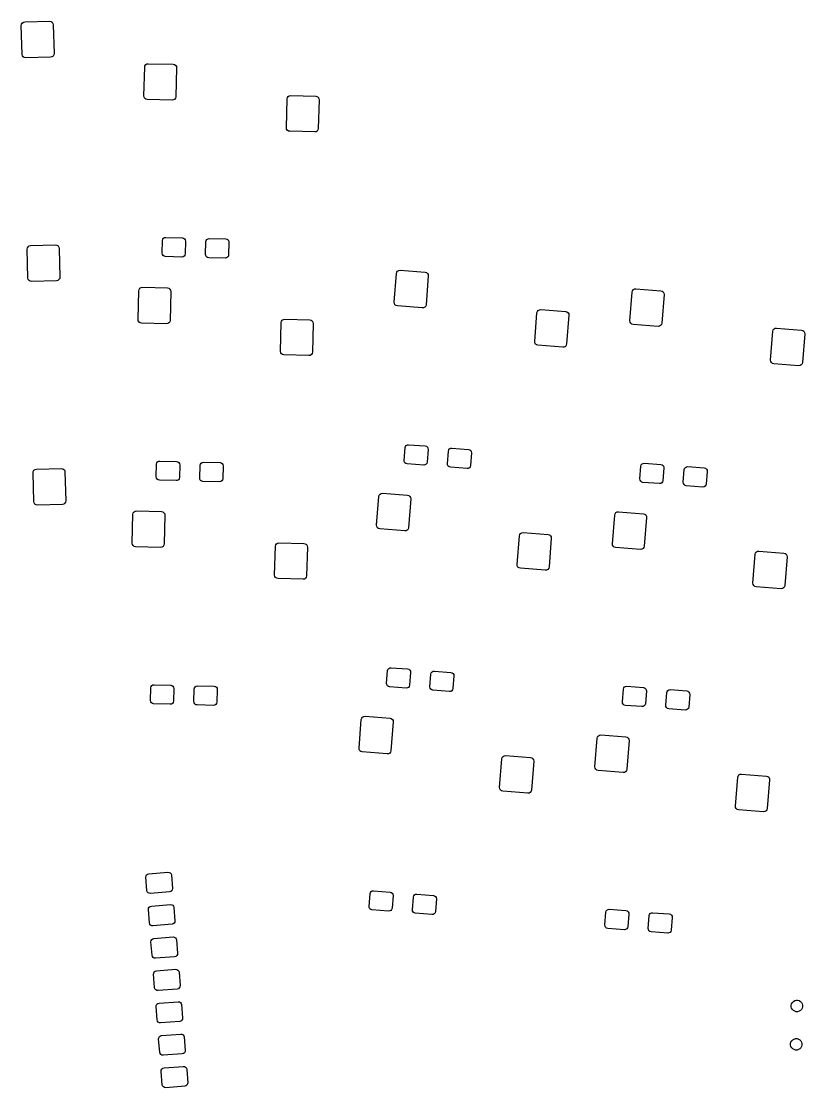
# Model space of a CAD drawing. Extents: x -173 to 103, y -39 to 58.
# Drawn here: x 41.9 to 103.2, y -27.1 to 56.3 of the extents above; entities that cross this region are included whole.
import ezdxf

# ---------------------------------------------------------------- set-up
doc = ezdxf.new("R2010")
doc.units = 0
doc.layers.add('BLACK', color=7, linetype='CONTINUOUS')

msp = doc.modelspace()

# ---------------------------------------------------------------- linework, layer by layer
at = {"layer": 'BLACK', "linetype": 'CONTINUOUS'}
for p, q in [((41.899909, 55.944243), (41.917865, 56.048739)), ((41.958979, 53.688495), (41.899909, 55.944243)), ((41.917865, 56.048739), (41.974443, 56.138409)), ((41.974443, 56.138409), (42.061029, 56.199602)), ((42.061029, 56.199602), (42.164443, 56.223001)), ((42.164443, 56.223001), (44.120293, 56.274218)), ((44.120293, 56.274218), (44.224789, 56.256262)), ((44.224789, 56.256262), (44.314459, 56.199684)), ((44.314459, 56.199684), (44.375652, 56.113098)), ((44.375652, 56.113098), (44.399051, 56.009685)), ((44.399051, 56.009685), (44.458121, 53.753937)), ((41.982378, 53.585082), (41.958979, 53.688495)), ((42.043571, 53.498496), (41.982378, 53.585082)), ((42.133241, 53.441918), (42.043571, 53.498496)), ((42.237737, 53.423962), (42.133241, 53.441918)), ((44.193587, 53.475179), (42.237737, 53.423962)), ((44.297001, 53.498578), (44.193587, 53.475179)), ((44.383587, 53.559771), (44.297001, 53.498578)), ((44.440165, 53.649441), (44.383587, 53.559771)), ((44.458121, 53.753937), (44.440165, 53.649441)), ((51.488042, 50.441226), (51.54711, 52.696974)), ((51.54711, 52.696974), (51.57051, 52.800386)), ((51.57051, 52.800386), (51.631703, 52.886972)), ((51.631703, 52.886972), (51.721373, 52.94355)), ((51.721373, 52.94355), (51.82587, 52.961505)), ((51.82587, 52.961505), (53.781721, 52.91029)), ((53.781721, 52.91029), (53.885133, 52.88689)), ((53.885133, 52.88689), (53.971719, 52.825697)), ((53.971719, 52.825697), (54.028297, 52.736027)), ((54.046252, 52.63153), (53.987184, 50.375782)), ((54.028297, 52.736027), (54.046252, 52.63153)), ((51.505997, 50.336729), (51.488042, 50.441226)), ((51.562575, 50.247059), (51.505997, 50.336729)), ((51.649161, 50.185866), (51.562575, 50.247059)), ((51.752573, 50.162466), (51.649161, 50.185866)), ((53.708424, 50.111251), (51.752573, 50.162466)), ((53.812921, 50.129206), (53.708424, 50.111251)), ((53.902591, 50.185784), (53.812921, 50.129206)), ((53.963784, 50.27237), (53.902591, 50.185784)), ((53.987184, 50.375782), (53.963784, 50.27237)), ((62.626615, 47.948798), (62.685683, 50.204546)), ((62.685683, 50.204546), (62.709083, 50.307958)), ((62.709083, 50.307958), (62.770276, 50.394544)), ((62.770276, 50.394544), (62.859946, 50.451122)), ((62.859946, 50.451122), (62.964443, 50.469077)), ((62.964443, 50.469077), (64.920294, 50.417862)), ((64.920294, 50.417862), (65.023706, 50.394462)), ((65.023706, 50.394462), (65.110292, 50.333269)), ((65.110292, 50.333269), (65.16687, 50.243599)), ((65.184825, 50.139102), (65.125757, 47.883354)), ((65.16687, 50.243599), (65.184825, 50.139102)), ((62.64457, 47.844301), (62.626615, 47.948798)), ((62.701148, 47.754631), (62.64457, 47.844301)), ((62.787734, 47.693438), (62.701148, 47.754631)), ((62.891146, 47.670038), (62.787734, 47.693438)), ((64.846997, 47.618823), (62.891146, 47.670038)), ((64.951494, 47.636778), (64.846997, 47.618823)), ((65.041164, 47.693356), (64.951494, 47.636778)), ((65.102357, 47.779942), (65.041164, 47.693356)), ((65.125757, 47.883354), (65.102357, 47.779942)), ((52.942363, 39.127539), (52.963891, 39.222679)), ((52.963891, 39.222679), (53.020188, 39.302339)), ((53.020188, 39.302339), (53.102685, 39.35439)), ((53.102685, 39.35439), (53.198821, 39.370909)), ((53.198821, 39.370909), (54.498376, 39.336879)), ((54.498376, 39.336879), (54.593516, 39.315351)), ((54.593516, 39.315351), (54.673176, 39.259054)), ((54.673176, 39.259054), (54.725227, 39.176557)), ((56.362725, 39.133677), (56.419022, 39.213337)), ((56.419022, 39.213337), (56.501519, 39.265388)), ((56.501519, 39.265388), (56.597655, 39.281907)), ((56.597655, 39.281907), (57.89721, 39.247877)), ((57.89721, 39.247877), (57.99235, 39.226349)), ((57.99235, 39.226349), (58.07201, 39.170052)), ((42.358006, 38.45024), (42.375962, 38.554736)), ((42.417076, 36.194492), (42.358006, 38.45024)), ((42.375962, 38.554736), (42.43254, 38.644406)), ((42.43254, 38.644406), (42.519126, 38.705599)), ((42.519126, 38.705599), (42.62254, 38.728998)), ((42.62254, 38.728998), (44.57839, 38.780215)), ((44.57839, 38.780215), (44.682886, 38.762259)), ((44.682886, 38.762259), (44.772556, 38.705681)), ((44.772556, 38.705681), (44.833749, 38.619095)), ((44.833749, 38.619095), (44.857148, 38.515682)), ((44.857148, 38.515682), (44.916218, 36.259934)), ((52.916186, 38.127882), (52.942363, 39.127539)), ((54.741746, 39.08042), (54.715569, 38.080763)), ((54.725227, 39.176557), (54.741746, 39.08042)), ((56.31502, 38.03888), (56.341197, 39.038537)), ((56.341197, 39.038537), (56.362725, 39.133677)), ((58.07201, 39.170052), (58.124061, 39.087555)), ((58.14058, 38.991418), (58.114403, 37.991761)), ((58.124061, 39.087555), (58.14058, 38.991418)), ((52.932705, 38.031745), (52.916186, 38.127882)), ((52.984756, 37.949248), (52.932705, 38.031745)), ((53.064416, 37.892951), (52.984756, 37.949248)), ((53.159556, 37.871423), (53.064416, 37.892951)), ((54.459111, 37.837393), (53.159556, 37.871423)), ((54.555247, 37.853912), (54.459111, 37.837393)), ((54.637744, 37.905963), (54.555247, 37.853912)), ((54.694041, 37.985623), (54.637744, 37.905963)), ((54.715569, 38.080763), (54.694041, 37.985623)), ((56.331539, 37.942743), (56.31502, 38.03888)), ((56.38359, 37.860246), (56.331539, 37.942743)), ((56.46325, 37.803949), (56.38359, 37.860246)), ((56.55839, 37.782421), (56.46325, 37.803949)), ((57.857945, 37.748391), (56.55839, 37.782421)), ((57.954081, 37.76491), (57.857945, 37.748391)), ((58.036578, 37.816961), (57.954081, 37.76491)), ((58.092875, 37.896621), (58.036578, 37.816961)), ((58.114403, 37.991761), (58.092875, 37.896621)), ((71.266196, 36.65376), (71.331837, 36.737025)), ((71.331837, 36.737025), (71.424345, 36.788832)), ((71.424345, 36.788832), (71.529638, 36.801294)), ((71.529638, 36.801294), (73.480128, 36.647788)), ((42.440475, 36.091079), (42.417076, 36.194492)), ((42.501668, 36.004493), (42.440475, 36.091079)), ((42.591338, 35.947915), (42.501668, 36.004493)), ((42.695834, 35.929959), (42.591338, 35.947915)), ((44.651684, 35.981176), (42.695834, 35.929959)), ((44.755098, 36.004575), (44.651684, 35.981176)), ((44.841684, 36.065768), (44.755098, 36.004575)), ((44.898262, 36.155438), (44.841684, 36.065768)), ((44.916218, 36.259934), (44.898262, 36.155438)), ((71.060372, 34.302149), (71.237416, 36.551714)), ((71.237416, 36.551714), (71.266196, 36.65376)), ((73.480128, 36.647788), (73.582175, 36.619008)), ((73.729708, 36.355565), (73.552664, 34.106)), ((73.582175, 36.619008), (73.665439, 36.553366)), ((73.665439, 36.553366), (73.717247, 36.460858)), ((73.717247, 36.460858), (73.729708, 36.355565)), ((51.029945, 32.947222), (51.089013, 35.20297)), ((51.089013, 35.20297), (51.112413, 35.306382)), ((51.112413, 35.306382), (51.173606, 35.392968)), ((51.173606, 35.392968), (51.263276, 35.449546)), ((51.263276, 35.449546), (51.367773, 35.467501)), ((51.367773, 35.467501), (53.323624, 35.416286)), ((53.323624, 35.416286), (53.427036, 35.392886)), ((53.427036, 35.392886), (53.513622, 35.331693)), ((53.513622, 35.331693), (53.5702, 35.242023)), ((53.588155, 35.137526), (53.529087, 32.881778)), ((53.5702, 35.242023), (53.588155, 35.137526)), ((89.503343, 32.850656), (89.680387, 35.100221)), ((89.680387, 35.100221), (89.709167, 35.202267)), ((89.709167, 35.202267), (89.774808, 35.285532)), ((89.774808, 35.285532), (89.867316, 35.337339)), ((89.867316, 35.337339), (89.972609, 35.349801)), ((89.972609, 35.349801), (91.923099, 35.196295)), ((91.923099, 35.196295), (92.025146, 35.167515)), ((92.025146, 35.167515), (92.10841, 35.101873)), ((92.10841, 35.101873), (92.160218, 35.009365)), ((71.072833, 34.196856), (71.060372, 34.302149)), ((92.172679, 34.904072), (91.995635, 32.654507)), ((92.160218, 35.009365), (92.172679, 34.904072)), ((71.124641, 34.104348), (71.072833, 34.196856)), ((71.207905, 34.038706), (71.124641, 34.104348)), ((71.309952, 34.009926), (71.207905, 34.038706)), ((73.260442, 33.85642), (71.309952, 34.009926)), ((73.365735, 33.868882), (73.260442, 33.85642)), ((73.458243, 33.920689), (73.365735, 33.868882)), ((73.523884, 34.003954), (73.458243, 33.920689)), ((73.552664, 34.106), (73.523884, 34.003954)), ((82.053236, 31.230189), (82.23028, 33.479754)), ((82.23028, 33.479754), (82.25906, 33.5818)), ((82.25906, 33.5818), (82.324701, 33.665065)), ((82.324701, 33.665065), (82.417209, 33.716872)), ((82.417209, 33.716872), (82.522502, 33.729334)), ((82.522502, 33.729334), (84.472992, 33.575828)), ((84.472992, 33.575828), (84.575039, 33.547048)), ((84.575039, 33.547048), (84.658303, 33.481406)), ((84.658303, 33.481406), (84.710111, 33.388898)), ((84.710111, 33.388898), (84.722572, 33.283605)), ((51.0479, 32.842725), (51.029945, 32.947222)), ((51.104478, 32.753055), (51.0479, 32.842725)), ((51.191064, 32.691862), (51.104478, 32.753055)), ((51.294476, 32.668462), (51.191064, 32.691862)), ((53.250327, 32.617247), (51.294476, 32.668462)), ((53.354824, 32.635202), (53.250327, 32.617247)), ((53.444494, 32.69178), (53.354824, 32.635202)), ((53.505687, 32.778366), (53.444494, 32.69178)), ((53.529087, 32.881778), (53.505687, 32.778366)), ((62.168518, 30.454794), (62.227586, 32.710542)), ((62.227586, 32.710542), (62.250986, 32.813954)), ((62.250986, 32.813954), (62.312179, 32.90054)), ((62.312179, 32.90054), (62.401849, 32.957118)), ((62.401849, 32.957118), (62.506346, 32.975073)), ((62.506346, 32.975073), (64.462197, 32.923858)), ((64.462197, 32.923858), (64.565609, 32.900458)), ((64.565609, 32.900458), (64.652195, 32.839265)), ((64.652195, 32.839265), (64.708773, 32.749595)), ((64.726728, 32.645098), (64.66766, 30.38935)), ((64.708773, 32.749595), (64.726728, 32.645098)), ((84.722572, 33.283605), (84.545528, 31.03404)), ((89.515804, 32.745363), (89.503343, 32.850656)), ((89.567612, 32.652855), (89.515804, 32.745363)), ((89.650876, 32.587213), (89.567612, 32.652855)), ((89.752923, 32.558433), (89.650876, 32.587213)), ((91.703413, 32.404927), (89.752923, 32.558433)), ((91.966855, 32.552461), (91.901214, 32.469196)), ((91.995635, 32.654507), (91.966855, 32.552461)), ((91.808706, 32.417389), (91.703413, 32.404927)), ((91.901214, 32.469196), (91.808706, 32.417389)), ((100.496207, 29.778696), (100.673251, 32.028261)), ((100.673251, 32.028261), (100.702031, 32.130307)), ((100.702031, 32.130307), (100.767672, 32.213572)), ((100.767672, 32.213572), (100.86018, 32.265379)), ((100.86018, 32.265379), (100.965473, 32.277841)), ((100.965473, 32.277841), (102.915963, 32.124335)), ((102.915963, 32.124335), (103.01801, 32.095555)), ((103.165543, 31.832112), (102.988499, 29.582547)), ((103.01801, 32.095555), (103.101274, 32.029913)), ((103.101274, 32.029913), (103.153082, 31.937405)), ((103.153082, 31.937405), (103.165543, 31.832112)), ((82.065697, 31.124896), (82.053236, 31.230189)), ((82.117505, 31.032388), (82.065697, 31.124896)), ((82.200769, 30.966746), (82.117505, 31.032388)), ((82.302816, 30.937966), (82.200769, 30.966746)), ((84.253306, 30.78446), (82.302816, 30.937966)), ((84.516748, 30.931994), (84.451107, 30.848729)), ((84.545528, 31.03404), (84.516748, 30.931994)), ((62.186473, 30.350297), (62.168518, 30.454794)), ((62.243051, 30.260627), (62.186473, 30.350297)), ((62.329637, 30.199434), (62.243051, 30.260627)), ((62.433049, 30.176034), (62.329637, 30.199434)), ((64.3889, 30.124819), (62.433049, 30.176034)), ((64.493397, 30.142774), (64.3889, 30.124819)), ((64.583067, 30.199352), (64.493397, 30.142774)), ((64.64426, 30.285938), (64.583067, 30.199352)), ((64.66766, 30.38935), (64.64426, 30.285938)), ((84.358599, 30.796922), (84.253306, 30.78446)), ((84.451107, 30.848729), (84.358599, 30.796922)), ((100.508668, 29.673403), (100.496207, 29.778696)), ((100.560476, 29.580895), (100.508668, 29.673403)), ((100.64374, 29.515253), (100.560476, 29.580895)), ((100.745787, 29.486473), (100.64374, 29.515253)), ((102.696277, 29.332967), (100.745787, 29.486473)), ((102.80157, 29.345429), (102.696277, 29.332967)), ((102.894078, 29.397236), (102.80157, 29.345429)), ((102.959719, 29.480501), (102.894078, 29.397236)), ((102.988499, 29.582547), (102.959719, 29.480501)), ((71.842149, 21.930936), (71.920608, 22.927853)), ((71.920608, 22.927853), (71.947086, 23.021736)), ((71.947086, 23.021736), (72.007475, 23.09834)), ((72.007475, 23.09834), (72.092583, 23.146002)), ((72.092583, 23.146002), (72.189452, 23.157467)), ((72.189452, 23.157467), (73.485445, 23.055471)), ((73.485445, 23.055471), (73.579328, 23.028993)), ((73.579328, 23.028993), (73.655932, 22.968604)), ((73.715059, 22.786626), (73.6366, 21.789709)), ((73.655932, 22.968604), (73.703594, 22.883496)), ((73.703594, 22.883496), (73.715059, 22.786626)), ((75.231665, 21.664176), (75.310124, 22.661093)), ((75.310124, 22.661093), (75.336602, 22.754976)), ((75.336602, 22.754976), (75.396991, 22.83158)), ((75.396991, 22.83158), (75.482099, 22.879242)), ((75.482099, 22.879242), (75.578968, 22.890707)), ((75.578968, 22.890707), (76.874961, 22.788711)), ((76.874961, 22.788711), (76.968844, 22.762233)), ((76.968844, 22.762233), (77.045448, 22.701844)), ((77.045448, 22.701844), (77.09311, 22.616736)), ((77.09311, 22.616736), (77.104575, 22.519866)), ((52.484286, 21.633535), (52.505814, 21.728675)), ((52.505814, 21.728675), (52.562111, 21.808335)), ((52.562111, 21.808335), (52.644608, 21.860386)), ((52.644608, 21.860386), (52.740744, 21.876905)), ((52.740744, 21.876905), (54.040299, 21.842875)), ((54.040299, 21.842875), (54.135439, 21.821347)), ((54.135439, 21.821347), (54.215099, 21.76505)), ((54.215099, 21.76505), (54.26715, 21.682553)), ((55.904648, 21.639673), (55.960945, 21.719333)), ((55.960945, 21.719333), (56.043442, 21.771384)), ((56.043442, 21.771384), (56.139578, 21.787903)), ((56.139578, 21.787903), (57.439133, 21.753873)), ((57.439133, 21.753873), (57.534273, 21.732345)), ((57.534273, 21.732345), (57.613933, 21.676048)), ((71.853614, 21.834066), (71.842149, 21.930936)), ((71.901276, 21.748958), (71.853614, 21.834066)), ((71.97788, 21.688569), (71.901276, 21.748958)), ((72.071763, 21.662091), (71.97788, 21.688569)), ((73.610122, 21.695826), (73.549733, 21.619222)), ((73.6366, 21.789709), (73.610122, 21.695826)), ((77.104575, 22.519866), (77.026116, 21.522949)), ((90.450445, 21.646847), (90.535553, 21.694509)), ((90.535553, 21.694509), (90.632422, 21.705974)), ((90.632422, 21.705974), (91.928415, 21.603978)), ((42.816102, 20.956236), (42.834058, 21.060732)), ((42.875172, 18.700488), (42.816102, 20.956236)), ((42.834058, 21.060732), (42.890636, 21.150402)), ((42.890636, 21.150402), (42.977222, 21.211595)), ((42.977222, 21.211595), (43.080636, 21.234994)), ((43.080636, 21.234994), (45.036486, 21.286211)), ((45.036486, 21.286211), (45.140982, 21.268255)), ((45.140982, 21.268255), (45.230652, 21.211677)), ((45.230652, 21.211677), (45.291845, 21.125091)), ((45.291845, 21.125091), (45.315244, 21.021678)), ((45.315244, 21.021678), (45.374314, 18.76593)), ((52.458109, 20.633878), (52.484286, 21.633535)), ((54.283669, 21.586416), (54.257492, 20.586759)), ((54.26715, 21.682553), (54.283669, 21.586416)), ((55.856943, 20.544876), (55.88312, 21.544533)), ((55.88312, 21.544533), (55.904648, 21.639673)), ((57.613933, 21.676048), (57.665984, 21.593551)), ((57.682503, 21.497414), (57.656326, 20.497757)), ((57.665984, 21.593551), (57.682503, 21.497414)), ((73.367756, 21.560095), (72.071763, 21.662091)), ((73.464625, 21.57156), (73.367756, 21.560095)), ((73.549733, 21.619222), (73.464625, 21.57156)), ((75.24313, 21.567306), (75.231665, 21.664176)), ((75.290792, 21.482198), (75.24313, 21.567306)), ((75.367396, 21.421809), (75.290792, 21.482198)), ((75.461279, 21.395331), (75.367396, 21.421809)), ((76.757272, 21.293335), (75.461279, 21.395331)), ((76.854141, 21.3048), (76.757272, 21.293335)), ((76.939249, 21.352462), (76.854141, 21.3048)), ((76.999638, 21.429066), (76.939249, 21.352462)), ((77.026116, 21.522949), (76.999638, 21.429066)), ((90.285119, 20.479443), (90.363578, 21.47636)), ((90.363578, 21.47636), (90.390056, 21.570243)), ((90.390056, 21.570243), (90.450445, 21.646847)), ((91.928415, 21.603978), (92.022298, 21.5775)), ((92.022298, 21.5775), (92.098902, 21.517111)), ((92.158029, 21.335133), (92.07957, 20.338216)), ((92.098902, 21.517111), (92.146564, 21.432003)), ((92.146564, 21.432003), (92.158029, 21.335133)), ((93.674635, 20.212683), (93.753094, 21.2096)), ((93.753094, 21.2096), (93.779572, 21.303483)), ((93.779572, 21.303483), (93.839961, 21.380087)), ((93.839961, 21.380087), (93.925069, 21.427749)), ((93.925069, 21.427749), (94.021938, 21.439214)), ((94.021938, 21.439214), (95.317931, 21.337218)), ((95.317931, 21.337218), (95.411814, 21.31074)), ((95.411814, 21.31074), (95.488418, 21.250351)), ((95.547545, 21.068373), (95.469086, 20.071456)), ((95.488418, 21.250351), (95.53608, 21.165243)), ((95.53608, 21.165243), (95.547545, 21.068373)), ((52.474628, 20.537741), (52.458109, 20.633878)), ((52.526679, 20.455244), (52.474628, 20.537741)), ((52.606339, 20.398947), (52.526679, 20.455244)), ((52.701479, 20.377419), (52.606339, 20.398947)), ((54.001034, 20.343389), (52.701479, 20.377419)), ((54.09717, 20.359908), (54.001034, 20.343389)), ((54.179667, 20.411959), (54.09717, 20.359908)), ((54.235964, 20.491619), (54.179667, 20.411959)), ((54.257492, 20.586759), (54.235964, 20.491619)), ((55.873462, 20.448739), (55.856943, 20.544876)), ((55.925513, 20.366242), (55.873462, 20.448739)), ((56.005173, 20.309945), (55.925513, 20.366242)), ((56.100313, 20.288417), (56.005173, 20.309945)), ((57.399868, 20.254387), (56.100313, 20.288417)), ((57.496004, 20.270906), (57.399868, 20.254387)), ((57.578501, 20.322957), (57.496004, 20.270906)), ((57.634798, 20.402617), (57.578501, 20.322957)), ((57.656326, 20.497757), (57.634798, 20.402617)), ((90.296584, 20.382573), (90.285119, 20.479443)), ((90.344246, 20.297465), (90.296584, 20.382573)), ((90.42085, 20.237076), (90.344246, 20.297465)), ((90.514733, 20.210598), (90.42085, 20.237076)), ((91.810726, 20.108602), (90.514733, 20.210598)), ((91.907595, 20.120067), (91.810726, 20.108602)), ((91.992703, 20.167729), (91.907595, 20.120067)), ((92.053092, 20.244333), (91.992703, 20.167729)), ((92.07957, 20.338216), (92.053092, 20.244333)), ((93.6861, 20.115813), (93.674635, 20.212683)), ((93.733762, 20.030705), (93.6861, 20.115813)), ((93.810366, 19.970316), (93.733762, 20.030705)), ((95.469086, 20.071456), (95.442608, 19.977573)), ((69.864382, 19.105661), (69.893162, 19.207707)), ((69.893162, 19.207707), (69.958803, 19.290972)), ((69.958803, 19.290972), (70.051311, 19.342779)), ((70.051311, 19.342779), (70.156604, 19.355241)), ((70.156604, 19.355241), (72.107094, 19.201735)), ((72.107094, 19.201735), (72.209141, 19.172955)), ((93.904249, 19.943838), (93.810366, 19.970316)), ((95.200242, 19.841842), (93.904249, 19.943838)), ((95.297111, 19.853307), (95.200242, 19.841842)), ((95.382219, 19.900969), (95.297111, 19.853307)), ((95.442608, 19.977573), (95.382219, 19.900969)), ((42.898571, 18.597075), (42.875172, 18.700488)), ((42.959764, 18.510489), (42.898571, 18.597075)), ((43.049434, 18.453911), (42.959764, 18.510489)), ((43.15393, 18.435955), (43.049434, 18.453911)), ((45.10978, 18.487172), (43.15393, 18.435955)), ((45.213194, 18.510571), (45.10978, 18.487172)), ((45.29978, 18.571764), (45.213194, 18.510571)), ((45.356358, 18.661434), (45.29978, 18.571764)), ((45.374314, 18.76593), (45.356358, 18.661434)), ((69.687338, 16.856096), (69.864382, 19.105661)), ((72.356674, 18.909512), (72.17963, 16.659947)), ((72.209141, 19.172955), (72.292405, 19.107313)), ((72.292405, 19.107313), (72.344213, 19.014805)), ((72.344213, 19.014805), (72.356674, 18.909512)), ((50.571849, 15.453219), (50.630917, 17.708967)), ((50.630917, 17.708967), (50.654317, 17.812379)), ((50.654317, 17.812379), (50.71551, 17.898965)), ((50.71551, 17.898965), (50.80518, 17.955543)), ((50.80518, 17.955543), (50.909677, 17.973498)), ((50.909677, 17.973498), (52.865528, 17.922283)), ((52.865528, 17.922283), (52.96894, 17.898883)), ((52.96894, 17.898883), (53.055526, 17.83769)), ((53.055526, 17.83769), (53.112104, 17.74802)), ((53.130059, 17.643523), (53.070991, 15.387775)), ((53.112104, 17.74802), (53.130059, 17.643523)), ((88.130309, 15.404603), (88.307353, 17.654168)), ((88.307353, 17.654168), (88.336133, 17.756214)), ((88.336133, 17.756214), (88.401774, 17.839479)), ((88.401774, 17.839479), (88.494282, 17.891286)), ((88.494282, 17.891286), (88.599575, 17.903748)), ((88.599575, 17.903748), (90.550065, 17.750242)), ((90.550065, 17.750242), (90.652112, 17.721462)), ((90.652112, 17.721462), (90.735376, 17.65582)), ((90.735376, 17.65582), (90.787184, 17.563312)), ((90.787184, 17.563312), (90.799645, 17.458019)), ((69.699799, 16.750803), (69.687338, 16.856096)), ((69.751607, 16.658295), (69.699799, 16.750803)), ((90.799645, 17.458019), (90.622601, 15.208454)), ((69.834871, 16.592653), (69.751607, 16.658295)), ((69.936918, 16.563873), (69.834871, 16.592653)), ((71.887408, 16.410367), (69.936918, 16.563873)), ((71.992701, 16.422829), (71.887408, 16.410367)), ((72.085209, 16.474636), (71.992701, 16.422829)), ((72.15085, 16.557901), (72.085209, 16.474636)), ((72.17963, 16.659947), (72.15085, 16.557901)), ((80.680202, 13.784136), (80.857246, 16.033701)), ((80.857246, 16.033701), (80.886026, 16.135747)), ((80.886026, 16.135747), (80.951667, 16.219012)), ((80.951667, 16.219012), (81.044175, 16.270819)), ((81.044175, 16.270819), (81.149468, 16.283281)), ((81.149468, 16.283281), (83.099958, 16.129775)), ((83.099958, 16.129775), (83.202005, 16.100995)), ((83.202005, 16.100995), (83.285269, 16.035353)), ((83.285269, 16.035353), (83.337077, 15.942845)), ((83.337077, 15.942845), (83.349538, 15.837552)), ((50.589804, 15.348722), (50.571849, 15.453219)), ((50.646382, 15.259052), (50.589804, 15.348722)), ((50.732968, 15.197859), (50.646382, 15.259052)), ((50.83638, 15.174459), (50.732968, 15.197859)), ((52.792231, 15.123244), (50.83638, 15.174459)), ((52.896728, 15.141199), (52.792231, 15.123244)), ((52.986398, 15.197777), (52.896728, 15.141199)), ((53.047591, 15.284363), (52.986398, 15.197777)), ((53.070991, 15.387775), (53.047591, 15.284363)), ((61.710422, 12.960791), (61.76949, 15.216539)), ((61.76949, 15.216539), (61.79289, 15.319951)), ((61.79289, 15.319951), (61.854083, 15.406537)), ((61.854083, 15.406537), (61.943753, 15.463115)), ((61.943753, 15.463115), (62.04825, 15.48107)), ((62.04825, 15.48107), (64.004101, 15.429855)), ((64.004101, 15.429855), (64.107513, 15.406455)), ((64.107513, 15.406455), (64.194099, 15.345262)), ((64.194099, 15.345262), (64.250677, 15.255592)), ((64.268632, 15.151095), (64.209564, 12.895347)), ((64.250677, 15.255592), (64.268632, 15.151095)), ((83.349538, 15.837552), (83.172494, 13.587987)), ((88.14277, 15.29931), (88.130309, 15.404603)), ((88.194578, 15.206802), (88.14277, 15.29931)), ((88.277842, 15.14116), (88.194578, 15.206802)), ((88.379889, 15.11238), (88.277842, 15.14116)), ((90.330379, 14.958874), (88.379889, 15.11238)), ((90.52818, 15.023143), (90.435672, 14.971336)), ((90.593821, 15.106408), (90.52818, 15.023143)), ((90.622601, 15.208454), (90.593821, 15.106408)), ((90.435672, 14.971336), (90.330379, 14.958874)), ((99.123173, 12.332643), (99.300217, 14.582208)), ((99.300217, 14.582208), (99.328997, 14.684254)), ((99.328997, 14.684254), (99.394638, 14.767519)), ((99.394638, 14.767519), (99.487146, 14.819326)), ((99.487146, 14.819326), (99.592439, 14.831788)), ((99.592439, 14.831788), (101.542929, 14.678282)), ((101.542929, 14.678282), (101.644976, 14.649502)), ((101.792509, 14.386059), (101.615465, 12.136494)), ((101.644976, 14.649502), (101.72824, 14.58386)), ((101.72824, 14.58386), (101.780048, 14.491352)), ((101.780048, 14.491352), (101.792509, 14.386059)), ((80.692663, 13.678843), (80.680202, 13.784136)), ((80.744471, 13.586335), (80.692663, 13.678843)), ((80.827735, 13.520693), (80.744471, 13.586335)), ((80.929782, 13.491913), (80.827735, 13.520693)), ((82.880272, 13.338407), (80.929782, 13.491913)), ((82.985565, 13.350869), (82.880272, 13.338407)), ((83.078073, 13.402676), (82.985565, 13.350869)), ((83.143714, 13.485941), (83.078073, 13.402676)), ((83.172494, 13.587987), (83.143714, 13.485941)), ((61.728377, 12.856294), (61.710422, 12.960791)), ((61.784955, 12.766624), (61.728377, 12.856294)), ((61.871541, 12.705431), (61.784955, 12.766624)), ((61.974953, 12.682031), (61.871541, 12.705431)), ((63.930804, 12.630816), (61.974953, 12.682031)), ((64.035301, 12.648771), (63.930804, 12.630816)), ((64.124971, 12.705349), (64.035301, 12.648771)), ((64.186164, 12.791935), (64.124971, 12.705349)), ((64.209564, 12.895347), (64.186164, 12.791935)), ((99.135634, 12.22735), (99.123173, 12.332643)), ((99.187442, 12.134842), (99.135634, 12.22735)), ((99.270706, 12.0692), (99.187442, 12.134842)), ((99.372753, 12.04042), (99.270706, 12.0692)), ((101.323243, 11.886914), (99.372753, 12.04042)), ((101.428536, 11.899376), (101.323243, 11.886914)), ((101.521044, 11.951183), (101.428536, 11.899376)), ((101.586685, 12.034448), (101.521044, 11.951183)), ((101.615465, 12.136494), (101.586685, 12.034448)), ((70.469108, 4.484883), (70.547567, 5.4818)), ((70.547567, 5.4818), (70.574045, 5.575683)), ((70.574045, 5.575683), (70.634434, 5.652287)), ((70.634434, 5.652287), (70.719542, 5.699949)), ((70.719542, 5.699949), (70.816411, 5.711414)), ((70.816411, 5.711414), (72.112404, 5.609418)), ((72.112404, 5.609418), (72.206287, 5.58294)), ((72.206287, 5.58294), (72.282891, 5.522551)), ((72.342018, 5.340573), (72.263559, 4.343656)), ((72.282891, 5.522551), (72.330553, 5.437443)), ((72.330553, 5.437443), (72.342018, 5.340573)), ((73.858624, 4.218123), (73.937083, 5.21504)), ((73.937083, 5.21504), (73.963561, 5.308923)), ((73.963561, 5.308923), (74.02395, 5.385527)), ((74.02395, 5.385527), (74.109058, 5.433189)), ((74.109058, 5.433189), (74.205927, 5.444654)), ((74.205927, 5.444654), (75.50192, 5.342658)), ((75.50192, 5.342658), (75.595803, 5.31618)), ((75.595803, 5.31618), (75.672407, 5.255791)), ((75.731534, 5.073813), (75.653075, 4.076896)), ((75.672407, 5.255791), (75.720069, 5.170683)), ((75.720069, 5.170683), (75.731534, 5.073813)), ((52.026189, 4.139532), (52.047717, 4.234672)), ((52.047717, 4.234672), (52.104014, 4.314332)), ((52.104014, 4.314332), (52.186511, 4.366383)), ((52.186511, 4.366383), (52.282647, 4.382902)), ((52.282647, 4.382902), (53.582202, 4.348872)), ((53.582202, 4.348872), (53.677342, 4.327344)), ((53.677342, 4.327344), (53.757002, 4.271047)), ((53.757002, 4.271047), (53.809053, 4.18855)), ((53.809053, 4.18855), (53.825572, 4.092413)), ((55.446551, 4.14567), (55.502848, 4.22533)), ((55.502848, 4.22533), (55.585345, 4.277381)), ((55.585345, 4.277381), (55.681481, 4.2939)), ((55.681481, 4.2939), (56.981036, 4.25987)), ((56.981036, 4.25987), (57.076176, 4.238342)), ((57.076176, 4.238342), (57.155836, 4.182045)), ((57.155836, 4.182045), (57.207887, 4.099548)), ((70.480573, 4.388013), (70.469108, 4.484883)), ((70.528235, 4.302905), (70.480573, 4.388013)), ((70.604839, 4.242516), (70.528235, 4.302905)), ((70.698722, 4.216038), (70.604839, 4.242516)), ((71.994715, 4.114042), (70.698722, 4.216038)), ((72.176692, 4.173169), (72.091584, 4.125507)), ((72.237081, 4.249773), (72.176692, 4.173169)), ((72.263559, 4.343656), (72.237081, 4.249773)), ((73.870089, 4.121253), (73.858624, 4.218123)), ((89.017022, 4.124189), (89.077411, 4.200793)), ((89.077411, 4.200793), (89.162519, 4.248455)), ((89.162519, 4.248455), (89.259388, 4.25992)), ((89.259388, 4.25992), (90.555381, 4.157924)), ((52.000012, 3.139875), (52.026189, 4.139532)), ((53.825572, 4.092413), (53.799395, 3.092756)), ((55.398846, 3.050873), (55.425023, 4.05053)), ((55.425023, 4.05053), (55.446551, 4.14567)), ((57.224406, 4.003411), (57.198229, 3.003754)), ((57.207887, 4.099548), (57.224406, 4.003411)), ((72.091584, 4.125507), (71.994715, 4.114042)), ((73.917751, 4.036145), (73.870089, 4.121253)), ((73.994355, 3.975756), (73.917751, 4.036145)), ((74.088238, 3.949278), (73.994355, 3.975756)), ((75.384231, 3.847282), (74.088238, 3.949278)), ((75.4811, 3.858747), (75.384231, 3.847282)), ((75.566208, 3.906409), (75.4811, 3.858747)), ((75.626597, 3.983013), (75.566208, 3.906409)), ((75.653075, 4.076896), (75.626597, 3.983013)), ((88.912085, 3.033389), (88.990544, 4.030306)), ((88.990544, 4.030306), (89.017022, 4.124189)), ((90.555381, 4.157924), (90.649264, 4.131446)), ((90.649264, 4.131446), (90.725868, 4.071057)), ((90.784995, 3.889079), (90.706536, 2.892162)), ((90.725868, 4.071057), (90.77353, 3.985949)), ((90.77353, 3.985949), (90.784995, 3.889079)), ((92.301601, 2.766629), (92.38006, 3.763546)), ((92.38006, 3.763546), (92.406538, 3.857429)), ((92.406538, 3.857429), (92.466927, 3.934033)), ((92.466927, 3.934033), (92.552035, 3.981695)), ((92.552035, 3.981695), (92.648904, 3.99316)), ((92.648904, 3.99316), (93.944897, 3.891164)), ((93.944897, 3.891164), (94.03878, 3.864686)), ((94.03878, 3.864686), (94.115384, 3.804297)), ((94.174511, 3.622319), (94.096052, 2.625402)), ((94.115384, 3.804297), (94.163046, 3.719189)), ((94.163046, 3.719189), (94.174511, 3.622319)), ((52.016531, 3.043738), (52.000012, 3.139875)), ((52.068582, 2.961241), (52.016531, 3.043738)), ((52.148242, 2.904944), (52.068582, 2.961241)), ((52.243382, 2.883416), (52.148242, 2.904944)), ((53.542937, 2.849386), (52.243382, 2.883416)), ((53.639073, 2.865905), (53.542937, 2.849386)), ((53.72157, 2.917956), (53.639073, 2.865905)), ((53.777867, 2.997616), (53.72157, 2.917956)), ((53.799395, 3.092756), (53.777867, 2.997616)), ((55.415365, 2.954736), (55.398846, 3.050873)), ((55.467416, 2.872239), (55.415365, 2.954736)), ((55.547076, 2.815942), (55.467416, 2.872239)), ((55.642216, 2.794414), (55.547076, 2.815942)), ((56.941771, 2.760384), (55.642216, 2.794414)), ((57.037907, 2.776903), (56.941771, 2.760384)), ((57.120404, 2.828954), (57.037907, 2.776903)), ((57.176701, 2.908614), (57.120404, 2.828954)), ((57.198229, 3.003754), (57.176701, 2.908614)), ((88.92355, 2.936519), (88.912085, 3.033389)), ((88.971212, 2.851411), (88.92355, 2.936519)), ((89.047816, 2.791022), (88.971212, 2.851411)), ((89.141699, 2.764544), (89.047816, 2.791022)), ((90.437692, 2.662548), (89.141699, 2.764544)), ((90.534561, 2.674013), (90.437692, 2.662548)), ((90.619669, 2.721675), (90.534561, 2.674013)), ((90.680058, 2.798279), (90.619669, 2.721675)), ((90.706536, 2.892162), (90.680058, 2.798279)), ((92.313066, 2.669759), (92.301601, 2.766629)), ((92.360728, 2.584651), (92.313066, 2.669759)), ((92.437332, 2.524262), (92.360728, 2.584651)), ((92.531215, 2.497784), (92.437332, 2.524262)), ((94.069574, 2.531519), (94.009185, 2.454915)), ((94.096052, 2.625402), (94.069574, 2.531519)), ((68.491348, 1.659608), (68.520128, 1.761654)), ((68.520128, 1.761654), (68.585769, 1.844919)), ((68.585769, 1.844919), (68.678277, 1.896726)), ((68.678277, 1.896726), (68.78357, 1.909188)), ((68.78357, 1.909188), (70.73406, 1.755682)), ((70.73406, 1.755682), (70.836107, 1.726902)), ((70.836107, 1.726902), (70.919371, 1.66126)), ((93.827208, 2.395788), (92.531215, 2.497784)), ((93.924077, 2.407253), (93.827208, 2.395788)), ((94.009185, 2.454915), (93.924077, 2.407253)), ((68.314304, -0.589957), (68.491348, 1.659608)), ((70.98364, 1.463459), (70.806596, -0.786106)), ((70.919371, 1.66126), (70.971179, 1.568752)), ((70.971179, 1.568752), (70.98364, 1.463459)), ((86.757274, -2.041451), (86.934318, 0.208114)), ((86.934318, 0.208114), (86.963098, 0.31016)), ((86.963098, 0.31016), (87.028739, 0.393425)), ((87.028739, 0.393425), (87.121247, 0.445232)), ((87.121247, 0.445232), (87.22654, 0.457694)), ((87.22654, 0.457694), (89.17703, 0.304188)), ((89.17703, 0.304188), (89.279077, 0.275408)), ((89.42661, 0.011965), (89.249566, -2.2376)), ((89.279077, 0.275408), (89.362341, 0.209766)), ((89.362341, 0.209766), (89.414149, 0.117258)), ((89.414149, 0.117258), (89.42661, 0.011965)), ((68.326765, -0.69525), (68.314304, -0.589957)), ((68.378573, -0.787758), (68.326765, -0.69525)), ((68.461837, -0.8534), (68.378573, -0.787758)), ((70.806596, -0.786106), (70.777816, -0.888152)), ((68.563884, -0.88218), (68.461837, -0.8534)), ((70.514374, -1.035686), (68.563884, -0.88218)), ((70.619667, -1.023224), (70.514374, -1.035686)), ((70.712175, -0.971417), (70.619667, -1.023224)), ((70.777816, -0.888152), (70.712175, -0.971417)), ((79.307168, -3.661917), (79.484212, -1.412352)), ((79.484212, -1.412352), (79.512992, -1.310306)), ((79.512992, -1.310306), (79.578633, -1.227041)), ((79.578633, -1.227041), (79.671141, -1.175234)), ((79.671141, -1.175234), (79.776434, -1.162772)), ((79.776434, -1.162772), (81.726924, -1.316278)), ((81.726924, -1.316278), (81.828971, -1.345058)), ((81.976504, -1.608501), (81.79946, -3.858066)), ((81.828971, -1.345058), (81.912235, -1.4107)), ((81.912235, -1.4107), (81.964043, -1.503208)), ((81.964043, -1.503208), (81.976504, -1.608501)), ((86.769735, -2.146744), (86.757274, -2.041451)), ((86.821543, -2.239252), (86.769735, -2.146744)), ((86.904807, -2.304894), (86.821543, -2.239252)), ((87.006854, -2.333674), (86.904807, -2.304894)), ((88.957344, -2.48718), (87.006854, -2.333674)), ((89.062637, -2.474718), (88.957344, -2.48718)), ((89.155145, -2.422911), (89.062637, -2.474718)), ((89.220786, -2.339646), (89.155145, -2.422911)), ((89.249566, -2.2376), (89.220786, -2.339646)), ((97.750138, -5.113411), (97.927182, -2.863846)), ((97.927182, -2.863846), (97.955962, -2.7618)), ((97.955962, -2.7618), (98.021603, -2.678535)), ((98.021603, -2.678535), (98.114111, -2.626728)), ((98.114111, -2.626728), (98.219404, -2.614266)), ((98.219404, -2.614266), (100.169894, -2.767772)), ((100.169894, -2.767772), (100.271941, -2.796552)), ((100.419474, -3.059995), (100.24243, -5.30956)), ((100.271941, -2.796552), (100.355205, -2.862194)), ((100.355205, -2.862194), (100.407013, -2.954702)), ((100.407013, -2.954702), (100.419474, -3.059995)), ((79.319629, -3.76721), (79.307168, -3.661917)), ((79.371437, -3.859718), (79.319629, -3.76721)), ((79.454701, -3.92536), (79.371437, -3.859718)), ((79.556748, -3.95414), (79.454701, -3.92536)), ((81.507238, -4.107646), (79.556748, -3.95414)), ((81.612531, -4.095184), (81.507238, -4.107646)), ((81.705039, -4.043377), (81.612531, -4.095184)), ((81.77068, -3.960112), (81.705039, -4.043377)), ((81.79946, -3.858066), (81.77068, -3.960112)), ((97.762599, -5.218704), (97.750138, -5.113411)), ((97.814407, -5.311212), (97.762599, -5.218704)), ((97.897671, -5.376854), (97.814407, -5.311212)), ((97.999718, -5.405634), (97.897671, -5.376854)), ((99.950208, -5.55914), (97.999718, -5.405634)), ((100.055501, -5.546678), (99.950208, -5.55914)), ((100.148009, -5.494871), (100.055501, -5.546678)), ((100.21365, -5.411606), (100.148009, -5.494871)), ((100.24243, -5.30956), (100.21365, -5.411606)), ((51.642401, -10.673294), (51.653866, -10.576425)), ((51.724783, -11.720058), (51.642401, -10.673294)), ((51.653866, -10.576425), (51.701528, -10.491317)), ((51.701528, -10.491317), (51.778132, -10.430928)), ((51.778132, -10.430928), (51.872015, -10.40445)), ((51.872015, -10.40445), (53.367391, -10.286762)), ((53.367391, -10.286762), (53.46426, -10.298227)), ((53.46426, -10.298227), (53.549368, -10.345889)), ((53.549368, -10.345889), (53.609758, -10.422493)), ((53.609758, -10.422493), (53.636235, -10.516376)), ((53.636235, -10.516376), (53.718617, -11.56314)), ((53.707152, -11.660009), (53.65949, -11.745117)), ((53.718617, -11.56314), (53.707152, -11.660009)), ((51.75126, -11.813941), (51.724783, -11.720058)), ((51.81165, -11.890545), (51.75126, -11.813941)), ((51.896758, -11.938207), (51.81165, -11.890545)), ((51.993627, -11.949672), (51.896758, -11.938207)), ((53.489003, -11.831984), (51.993627, -11.949672)), ((53.582886, -11.805506), (53.489003, -11.831984)), ((53.65949, -11.745117), (53.582886, -11.805506)), ((69.096086, -12.961171), (69.174545, -11.964254)), ((69.174545, -11.964254), (69.201023, -11.870371)), ((69.201023, -11.870371), (69.261412, -11.793767)), ((69.261412, -11.793767), (69.34652, -11.746105)), ((69.34652, -11.746105), (69.443389, -11.73464)), ((69.443389, -11.73464), (70.739382, -11.836636)), ((70.739382, -11.836636), (70.833265, -11.863114)), ((70.833265, -11.863114), (70.909869, -11.923503)), ((70.968996, -12.105481), (70.890537, -13.102398)), ((70.909869, -11.923503), (70.957531, -12.008611)), ((70.957531, -12.008611), (70.968996, -12.105481)), ((72.485602, -13.227931), (72.564061, -12.231014)), ((72.564061, -12.231014), (72.590539, -12.137131)), ((72.590539, -12.137131), (72.650928, -12.060527)), ((72.650928, -12.060527), (72.736036, -12.012865)), ((72.736036, -12.012865), (72.832905, -12.0014)), ((72.832905, -12.0014), (74.128898, -12.103396)), ((74.128898, -12.103396), (74.222781, -12.129874)), ((74.222781, -12.129874), (74.299385, -12.190263)), ((74.358512, -12.372241), (74.280053, -13.369158)), ((74.299385, -12.190263), (74.347047, -12.275371)), ((74.347047, -12.275371), (74.358512, -12.372241)), ((51.841687, -13.205464), (51.853152, -13.108595)), ((51.924069, -14.252228), (51.841687, -13.205464)), ((51.853152, -13.108595), (51.900814, -13.023487)), ((51.900814, -13.023487), (51.977418, -12.963098)), ((51.977418, -12.963098), (52.071301, -12.93662)), ((52.071301, -12.93662), (53.566677, -12.818932)), ((53.566677, -12.818932), (53.663546, -12.830397)), ((53.663546, -12.830397), (53.748654, -12.878059)), ((53.748654, -12.878059), (53.809044, -12.954663)), ((53.809044, -12.954663), (53.835521, -13.048546)), ((53.835521, -13.048546), (53.917903, -14.09531)), ((69.107551, -13.058041), (69.096086, -12.961171)), ((69.155213, -13.143149), (69.107551, -13.058041)), ((69.231817, -13.203538), (69.155213, -13.143149)), ((69.3257, -13.230016), (69.231817, -13.203538)), ((70.621693, -13.332012), (69.3257, -13.230016)), ((70.718562, -13.320547), (70.621693, -13.332012)), ((70.80367, -13.272885), (70.718562, -13.320547)), ((70.864059, -13.196281), (70.80367, -13.272885)), ((70.890537, -13.102398), (70.864059, -13.196281)), ((72.497067, -13.324801), (72.485602, -13.227931)), ((72.544729, -13.409909), (72.497067, -13.324801)), ((87.61751, -13.415747), (87.643988, -13.321864)), ((87.643988, -13.321864), (87.704377, -13.24526)), ((87.704377, -13.24526), (87.789485, -13.197598)), ((87.789485, -13.197598), (87.886354, -13.186133)), ((87.886354, -13.186133), (89.182347, -13.288129)), ((89.182347, -13.288129), (89.27623, -13.314607)), ((89.27623, -13.314607), (89.352834, -13.374996)), ((53.917903, -14.09531), (53.906438, -14.192179)), ((72.621333, -13.470298), (72.544729, -13.409909)), ((72.715216, -13.496776), (72.621333, -13.470298)), ((74.011209, -13.598772), (72.715216, -13.496776)), ((74.108078, -13.587307), (74.011209, -13.598772)), ((74.193186, -13.539645), (74.108078, -13.587307)), ((74.253575, -13.463041), (74.193186, -13.539645)), ((74.280053, -13.369158), (74.253575, -13.463041)), ((87.539051, -14.412664), (87.61751, -13.415747)), ((89.411961, -13.556974), (89.333502, -14.553891)), ((89.352834, -13.374996), (89.400496, -13.460104)), ((89.400496, -13.460104), (89.411961, -13.556974)), ((90.928567, -14.679424), (91.007026, -13.682507)), ((91.007026, -13.682507), (91.033504, -13.588624)), ((91.033504, -13.588624), (91.093893, -13.51202)), ((91.093893, -13.51202), (91.179001, -13.464358)), ((91.179001, -13.464358), (91.27587, -13.452893)), ((91.27587, -13.452893), (92.571863, -13.554889)), ((92.571863, -13.554889), (92.665746, -13.581367)), ((92.665746, -13.581367), (92.74235, -13.641756)), ((92.801477, -13.823734), (92.723018, -14.820651)), ((92.74235, -13.641756), (92.790012, -13.726864)), ((92.790012, -13.726864), (92.801477, -13.823734)), ((51.950546, -14.346111), (51.924069, -14.252228)), ((52.010936, -14.422715), (51.950546, -14.346111)), ((52.096044, -14.470377), (52.010936, -14.422715)), ((52.192913, -14.481842), (52.096044, -14.470377)), ((53.688289, -14.364154), (52.192913, -14.481842)), ((53.782172, -14.337676), (53.688289, -14.364154)), ((53.858776, -14.277287), (53.782172, -14.337676)), ((53.906438, -14.192179), (53.858776, -14.277287)), ((87.550516, -14.509534), (87.539051, -14.412664)), ((87.598178, -14.594642), (87.550516, -14.509534)), ((87.674782, -14.655031), (87.598178, -14.594642)), ((87.768665, -14.681509), (87.674782, -14.655031)), ((89.064658, -14.783505), (87.768665, -14.681509)), ((89.161527, -14.77204), (89.064658, -14.783505)), ((89.246635, -14.724378), (89.161527, -14.77204)), ((89.307024, -14.647774), (89.246635, -14.724378)), ((89.333502, -14.553891), (89.307024, -14.647774)), ((90.940032, -14.776294), (90.928567, -14.679424)), ((90.987694, -14.861402), (90.940032, -14.776294)), ((91.064298, -14.921791), (90.987694, -14.861402)), ((91.158181, -14.948269), (91.064298, -14.921791)), ((92.454174, -15.050265), (91.158181, -14.948269)), ((92.636151, -14.991138), (92.551043, -15.0388)), ((92.69654, -14.914534), (92.636151, -14.991138)), ((92.723018, -14.820651), (92.69654, -14.914534)), ((52.040973, -15.737634), (52.052438, -15.640765)), ((52.123355, -16.784398), (52.040973, -15.737634)), ((52.052438, -15.640765), (52.1001, -15.555657)), ((52.1001, -15.555657), (52.176704, -15.495268)), ((52.176704, -15.495268), (52.270587, -15.46879)), ((52.270587, -15.46879), (53.765963, -15.351102)), ((53.765963, -15.351102), (53.862832, -15.362567)), ((53.862832, -15.362567), (53.94794, -15.410229)), ((53.94794, -15.410229), (54.00833, -15.486833)), ((54.00833, -15.486833), (54.034807, -15.580716)), ((54.034807, -15.580716), (54.117189, -16.62748)), ((92.551043, -15.0388), (92.454174, -15.050265)), ((54.117189, -16.62748), (54.105724, -16.724349)), ((52.149832, -16.878281), (52.123355, -16.784398)), ((52.210222, -16.954885), (52.149832, -16.878281)), ((52.29533, -17.002547), (52.210222, -16.954885)), ((52.392199, -17.014012), (52.29533, -17.002547)), ((53.887575, -16.896324), (52.392199, -17.014012)), ((53.981458, -16.869846), (53.887575, -16.896324)), ((54.058062, -16.809457), (53.981458, -16.869846)), ((54.105724, -16.724349), (54.058062, -16.809457)), ((52.240259, -18.269804), (52.251724, -18.172935)), ((52.322641, -19.316568), (52.240259, -18.269804)), ((52.251724, -18.172935), (52.299386, -18.087827)), ((52.299386, -18.087827), (52.37599, -18.027438)), ((52.37599, -18.027438), (52.469873, -18.00096)), ((52.469873, -18.00096), (53.965249, -17.883272)), ((53.965249, -17.883272), (54.062118, -17.894737)), ((54.062118, -17.894737), (54.147226, -17.942399)), ((54.147226, -17.942399), (54.207616, -18.019003)), ((54.207616, -18.019003), (54.234093, -18.112886)), ((54.234093, -18.112886), (54.316475, -19.15965)), ((54.316475, -19.15965), (54.30501, -19.256519)), ((52.349118, -19.410451), (52.322641, -19.316568)), ((52.409508, -19.487055), (52.349118, -19.410451)), ((52.494616, -19.534717), (52.409508, -19.487055)), ((52.591485, -19.546182), (52.494616, -19.534717)), ((54.086861, -19.428494), (52.591485, -19.546182)), ((54.180744, -19.402016), (54.086861, -19.428494)), ((54.257348, -19.341627), (54.180744, -19.402016)), ((54.30501, -19.256519), (54.257348, -19.341627)), ((52.439545, -20.801974), (52.45101, -20.705105)), ((52.521927, -21.848738), (52.439545, -20.801974)), ((52.45101, -20.705105), (52.498672, -20.619997)), ((52.498672, -20.619997), (52.575276, -20.559608)), ((52.575276, -20.559608), (52.669159, -20.53313)), ((52.669159, -20.53313), (54.164535, -20.415442)), ((54.164535, -20.415442), (54.261404, -20.426907)), ((54.261404, -20.426907), (54.346512, -20.474569)), ((54.346512, -20.474569), (54.406902, -20.551173)), ((54.406902, -20.551173), (54.433379, -20.645056)), ((54.433379, -20.645056), (54.515761, -21.69182)), ((102.112669, -20.692304), (102.143073, -20.578833)), ((102.112669, -20.809778), (102.112669, -20.692304)), ((102.143073, -20.923249), (102.112669, -20.809778)), ((102.143073, -20.578833), (102.20181, -20.477098)), ((102.20181, -20.477098), (102.284876, -20.394032)), ((102.284876, -20.394032), (102.386611, -20.335295)), ((102.386611, -20.335295), (102.500082, -20.304891)), ((102.500082, -20.304891), (102.617556, -20.304891)), ((102.617556, -20.304891), (102.731027, -20.335295)), ((102.731027, -20.335295), (102.832762, -20.394032)), ((102.832762, -20.394032), (102.915828, -20.477098)), ((102.915828, -20.477098), (102.974565, -20.578833)), ((102.974565, -20.578833), (103.004969, -20.692304)), ((103.004969, -20.809778), (102.974565, -20.923249)), ((103.004969, -20.692304), (103.004969, -20.809778)), ((102.20181, -21.024984), (102.143073, -20.923249)), ((102.284876, -21.10805), (102.20181, -21.024984)), ((102.386611, -21.166787), (102.284876, -21.10805)), ((102.500082, -21.197191), (102.386611, -21.166787)), ((102.617556, -21.197191), (102.500082, -21.197191)), ((102.731027, -21.166787), (102.617556, -21.197191)), ((102.832762, -21.10805), (102.731027, -21.166787)), ((102.915828, -21.024984), (102.832762, -21.10805)), ((102.974565, -20.923249), (102.915828, -21.024984)), ((52.548404, -21.942621), (52.521927, -21.848738)), ((52.608794, -22.019225), (52.548404, -21.942621)), ((52.693902, -22.066887), (52.608794, -22.019225)), ((52.790771, -22.078352), (52.693902, -22.066887)), ((54.286147, -21.960664), (52.790771, -22.078352)), ((54.38003, -21.934186), (54.286147, -21.960664)), ((54.456634, -21.873797), (54.38003, -21.934186)), ((54.504296, -21.788689), (54.456634, -21.873797)), ((54.515761, -21.69182), (54.504296, -21.788689)), ((52.638831, -23.334144), (52.650296, -23.237275)), ((52.721213, -24.380908), (52.638831, -23.334144)), ((52.650296, -23.237275), (52.697958, -23.152167)), ((52.697958, -23.152167), (52.774562, -23.091778)), ((52.774562, -23.091778), (52.868445, -23.0653)), ((52.868445, -23.0653), (54.363821, -22.947612)), ((54.363821, -22.947612), (54.46069, -22.959077)), ((54.46069, -22.959077), (54.545798, -23.006739)), ((54.545798, -23.006739), (54.606188, -23.083343)), ((54.606188, -23.083343), (54.632665, -23.177226)), ((54.632665, -23.177226), (54.715047, -24.22399)), ((102.234876, -23.394032), (102.336611, -23.335295)), ((102.336611, -23.335295), (102.450082, -23.304891)), ((102.450082, -23.304891), (102.567556, -23.304891)), ((102.567556, -23.304891), (102.681027, -23.335295)), ((102.681027, -23.335295), (102.782762, -23.394032)), ((102.062669, -23.692304), (102.093073, -23.578833)), ((102.062669, -23.809778), (102.062669, -23.692304)), ((102.093073, -23.923249), (102.062669, -23.809778)), ((102.093073, -23.578833), (102.15181, -23.477098)), ((102.15181, -24.024984), (102.093073, -23.923249)), ((102.15181, -23.477098), (102.234876, -23.394032)), ((102.234876, -24.10805), (102.15181, -24.024984)), ((102.336611, -24.166787), (102.234876, -24.10805)), ((102.450082, -24.197191), (102.336611, -24.166787)), ((102.681027, -24.166787), (102.567556, -24.197191)), ((102.782762, -24.10805), (102.681027, -24.166787)), ((102.782762, -23.394032), (102.865828, -23.477098)), ((102.865828, -24.024984), (102.782762, -24.10805)), ((102.865828, -23.477098), (102.924565, -23.578833)), ((102.924565, -23.923249), (102.865828, -24.024984)), ((102.924565, -23.578833), (102.954969, -23.692304)), ((102.954969, -23.809778), (102.924565, -23.923249)), ((102.954969, -23.692304), (102.954969, -23.809778)), ((52.74769, -24.474791), (52.721213, -24.380908)), ((52.80808, -24.551395), (52.74769, -24.474791)), ((52.893188, -24.599057), (52.80808, -24.551395)), ((52.990057, -24.610522), (52.893188, -24.599057)), ((54.485433, -24.492834), (52.990057, -24.610522)), ((54.579316, -24.466356), (54.485433, -24.492834)), ((54.65592, -24.405967), (54.579316, -24.466356)), ((54.703582, -24.320859), (54.65592, -24.405967)), ((54.715047, -24.22399), (54.703582, -24.320859)), ((102.567556, -24.197191), (102.450082, -24.197191)), ((52.838117, -25.866314), (52.849582, -25.769445)), ((52.849582, -25.769445), (52.897244, -25.684337)), ((52.897244, -25.684337), (52.973848, -25.623948)), ((52.973848, -25.623948), (53.067731, -25.59747)), ((53.067731, -25.59747), (54.563107, -25.479782)), ((54.563107, -25.479782), (54.659976, -25.491247)), ((54.659976, -25.491247), (54.745084, -25.538909)), ((54.745084, -25.538909), (54.805474, -25.615513)), ((54.805474, -25.615513), (54.831951, -25.709396)), ((54.831951, -25.709396), (54.914333, -26.75616)), ((52.920499, -26.913078), (52.838117, -25.866314)), ((52.946976, -27.006961), (52.920499, -26.913078)), ((53.007366, -27.083565), (52.946976, -27.006961)), ((53.092474, -27.131227), (53.007366, -27.083565)), ((53.189343, -27.142692), (53.092474, -27.131227)), ((54.684719, -27.025004), (53.189343, -27.142692)), ((54.778602, -26.998526), (54.684719, -27.025004)), ((54.855206, -26.938137), (54.778602, -26.998526)), ((54.902868, -26.853029), (54.855206, -26.938137)), ((54.914333, -26.75616), (54.902868, -26.853029))]:
    msp.add_line(p, q, dxfattribs=at)

doc.saveas('drawing.dxf')
